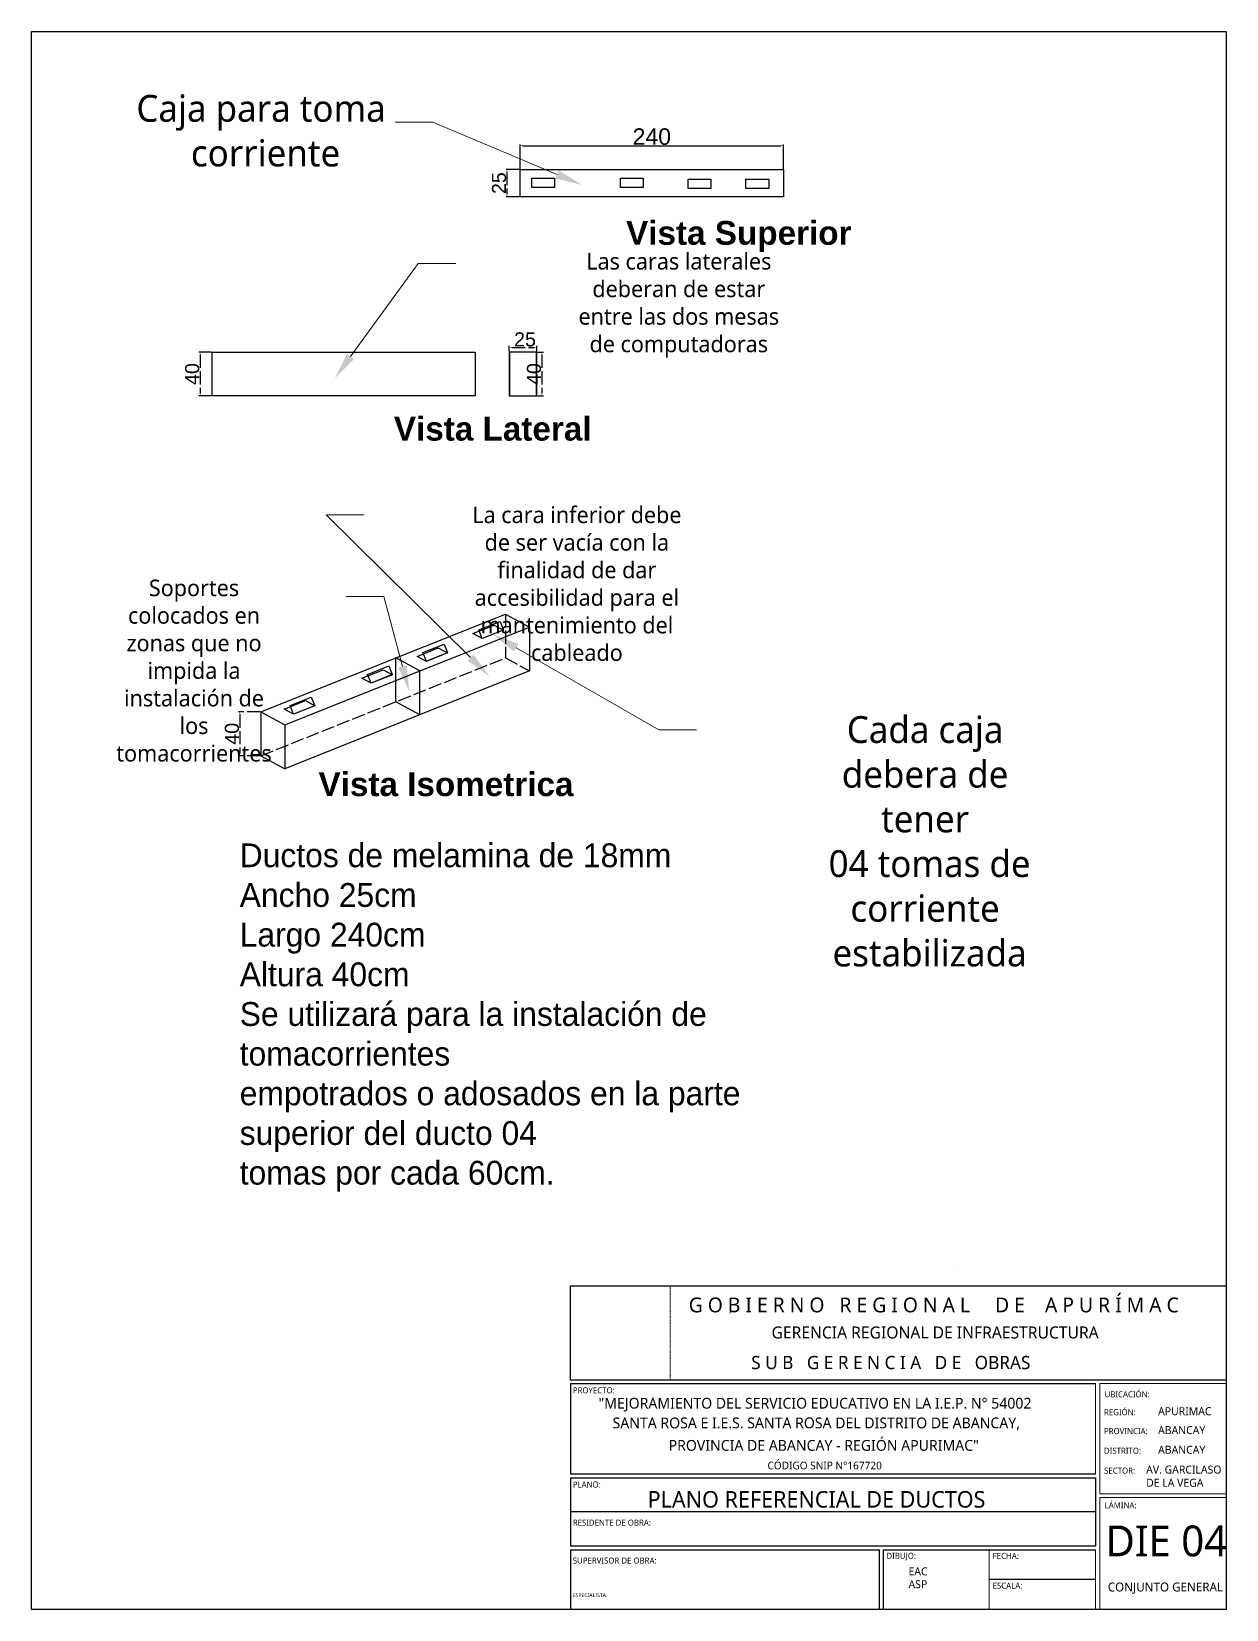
# Model space of a CAD drawing. Header units: millimetres. Extents: x 600 to 5666, y 8 to 1453.
# Drawn here: x 4577 to 5666, y 8 to 1445 of the extents above; entities that cross this region are included whole.
import ezdxf
from ezdxf import colors
from ezdxf.entities.mleader import LeaderData, LeaderLine
from ezdxf.math import Vec2, Vec3

# ---------------------------------------------------------------- set-up
doc = ezdxf.new("R2010")
doc.units = ezdxf.units.MM
for name, pattern in [('ACAD_ISO02W100', [15, 12, -3]), ('CONTINUA', [0]), ('DASHDOT', [1, 0.5, -0.25, 0, -0.25])]:
    doc.linetypes.add(name, pattern=pattern)
for name, color, linetype, lineweight in [('AGUA', 92, 'DASHDOT', 50), ('GRAFO 3', 7, 'Continuous', 30), ('IE_ALIMENTADORES', 5, 'Continuous', 30), ('LINEAS_IND.', 252, 'Continuous', 5), ('Membrete', 250, 'Continuous', 15)]:
    doc.layers.add(name, color=color, linetype=linetype, lineweight=lineweight)
doc.styles.add('Generales', font='trebuc.ttf', dxfattribs={"height": 0.22})
doc.styles.add('MtXpl_Trebuchet_MS', font='trebucbd.ttf')
doc.styles.add('Percy  01', font='BASKVILL.TTF')
doc.styles.get("Standard").update_dxf_attribs({"font": 'arial.ttf'})
doc.dimstyles.new('ISO-25', dxfattribs={"dimtxt": 2.5, "dimasz": 2.5, "dimexe": 1.25, "dimexo": 0.625, "dimtad": 1, "dimtxsty": 'Standard', "dimcen": 2.5, "dimadec": 0, "dimazin": 0, "dimtfac": 1, "dimtmove": 0, "dimatfit": 3, "dimfxl": 1, "dimarcsym": 0})

# ---------------------------------------------------------------- blocks, each defined once
blk = doc.blocks.new('*D22')
at = {"color": 0, "linetype": 'ACAD_ISO02W100', "lineweight": -2, "transparency": 16777216}
for p, q in [((5021.6, 1319.4), (5009, 1319.4)), ((5010.3, 1316.9), (5010.3, 1296.9)), ((5021.6, 1294.4), (5009, 1294.4))]:
    blk.add_line(p, q, dxfattribs=at)
at = {"color": 0, "linetype": 'ACAD_ISO02W100', "transparency": 16777216}
for points in [[(5009.8, 1316.9), (5010.7, 1316.9), (5010.3, 1319.4)], [(5009.8, 1296.9), (5010.7, 1296.9), (5010.3, 1294.4)]]:
    blk.add_solid(points, dxfattribs=at)
at = {"layer": 'Defpoints', "color": 0, "linetype": 'ACAD_ISO02W100', "transparency": 16777216}
for p in [(5022.2, 1319.4), (5010.3, 1294.4), (5022.2, 1294.4)]:
    blk.add_point(p, dxfattribs=at)
at = {"color": 0, "linetype": 'ACAD_ISO02W100', "transparency": 16777216, "insert": (5003.1, 1306.9), "char_height": 2.5, "attachment_point": 5, "rotation": 90}
blk.add_mtext('{\\H5.12024x;25}', dxfattribs=at)
blk = doc.blocks.new('*D23')
at = {"color": 0, "linetype": 'ACAD_ISO02W100', "lineweight": -2, "transparency": 16777216}
for p, q in [((4740.7, 1153), (4729.5, 1153)), ((4730.8, 1150.5), (4730.8, 1115.5)), ((4740.7, 1113), (4729.5, 1113))]:
    blk.add_line(p, q, dxfattribs=at)
at = {"color": 0, "linetype": 'ACAD_ISO02W100', "transparency": 16777216}
for points in [[(4730.3, 1150.5), (4731.2, 1150.5), (4730.8, 1153)], [(4730.3, 1115.5), (4731.2, 1115.5), (4730.8, 1113)]]:
    blk.add_solid(points, dxfattribs=at)
at = {"layer": 'Defpoints', "color": 0, "linetype": 'ACAD_ISO02W100', "transparency": 16777216}
for p in [(4741.3, 1153), (4730.8, 1113), (4741.3, 1113)]:
    blk.add_point(p, dxfattribs=at)
at = {"color": 0, "linetype": 'ACAD_ISO02W100', "transparency": 16777216, "insert": (4723.6, 1133), "char_height": 2.5, "attachment_point": 5, "rotation": 90}
blk.add_mtext('{\\H5.12024x;40}', dxfattribs=at)
blk = doc.blocks.new('*D24')
at = {"color": 0, "linetype": 'ACAD_ISO02W100', "lineweight": -2, "transparency": 16777216}
for p, q in [((5012.4, 1153.7), (5012.4, 1158.6)), ((5014.9, 1157.3), (5034.9, 1157.3)), ((5037.4, 1153.7), (5037.4, 1158.6))]:
    blk.add_line(p, q, dxfattribs=at)
at = {"color": 0, "linetype": 'ACAD_ISO02W100', "transparency": 16777216}
for points in [[(5014.9, 1157.7), (5014.9, 1156.9), (5012.4, 1157.3)], [(5034.9, 1157.7), (5034.9, 1156.9), (5037.4, 1157.3)]]:
    blk.add_solid(points, dxfattribs=at)
at = {"layer": 'Defpoints', "color": 0, "linetype": 'ACAD_ISO02W100', "transparency": 16777216}
for p in [(5012.4, 1153), (5037.4, 1157.3), (5037.4, 1153)]:
    blk.add_point(p, dxfattribs=at)
at = {"color": 0, "linetype": 'ACAD_ISO02W100', "transparency": 16777216, "insert": (5026.7, 1164.5), "char_height": 2.5, "attachment_point": 5}
blk.add_mtext('{\\H5.12024x;25}', dxfattribs=at)
blk = doc.blocks.new('*D25')
at = {"color": 0, "linetype": 'ACAD_ISO02W100', "lineweight": -2, "transparency": 16777216}
for p, q in [((5038, 1153), (5043.4, 1153)), ((5042.1, 1150.5), (5042.1, 1115.5)), ((5038, 1113), (5043.4, 1113))]:
    blk.add_line(p, q, dxfattribs=at)
at = {"color": 0, "linetype": 'ACAD_ISO02W100', "transparency": 16777216}
for points in [[(5041.7, 1150.5), (5042.5, 1150.5), (5042.1, 1153)], [(5041.7, 1115.5), (5042.5, 1115.5), (5042.1, 1113)]]:
    blk.add_solid(points, dxfattribs=at)
at = {"layer": 'Defpoints', "color": 0, "linetype": 'ACAD_ISO02W100', "transparency": 16777216}
for p in [(5037.4, 1153), (5037.4, 1113), (5042.1, 1113)]:
    blk.add_point(p, dxfattribs=at)
at = {"color": 0, "linetype": 'ACAD_ISO02W100', "transparency": 16777216, "insert": (5034.9, 1133), "char_height": 2.5, "width": 3.673, "attachment_point": 5, "rotation": 90}
blk.add_mtext('{\\H5.12024x;40}', dxfattribs=at)
blk = doc.blocks.new('*D26')
at = {"color": 0, "linetype": 'ACAD_ISO02W100', "lineweight": -2, "transparency": 16777216}
for p, q in [((4785.5, 825.3), (4765.7, 825.3)), ((4767, 822.8), (4767, 787.8)), ((4785.5, 785.3), (4765.7, 785.3))]:
    blk.add_line(p, q, dxfattribs=at)
at = {"color": 0, "linetype": 'ACAD_ISO02W100', "transparency": 16777216}
for points in [[(4766.6, 822.8), (4767.4, 822.8), (4767, 825.3)], [(4766.6, 787.8), (4767.4, 787.8), (4767, 785.3)]]:
    blk.add_solid(points, dxfattribs=at)
at = {"layer": 'Defpoints', "color": 0, "linetype": 'ACAD_ISO02W100', "transparency": 16777216}
for p in [(4786.1, 825.3), (4767, 785.3), (4786.1, 785.3)]:
    blk.add_point(p, dxfattribs=at)
at = {"color": 0, "linetype": 'ACAD_ISO02W100', "transparency": 16777216, "insert": (4759.8, 805.3), "char_height": 2.5, "attachment_point": 5, "rotation": 90}
blk.add_mtext('{\\H5.12024x;40}', dxfattribs=at)
blk = doc.blocks.new('*D37')
at = {"color": 0, "lineweight": -2, "transparency": 16777216}
for p, q in [((5022.2, 1320), (5022.2, 1342.2)), ((5024.7, 1341), (5259.7, 1341)), ((5262.2, 1320), (5262.2, 1342.2))]:
    blk.add_line(p, q, dxfattribs=at)
at = {"color": 0, "transparency": 16777216}
for points in [[(5024.7, 1341.4), (5024.7, 1340.5), (5022.2, 1341)], [(5259.7, 1341.4), (5259.7, 1340.5), (5262.2, 1341)]]:
    blk.add_solid(points, dxfattribs=at)
at = {"layer": 'Defpoints', "color": 0, "transparency": 16777216}
for p in [(5262.2, 1341), (5022.2, 1319.4), (5262.2, 1319.4)]:
    blk.add_point(p, dxfattribs=at)
at = {"color": 0, "transparency": 16777216, "insert": (5142.2, 1349.2), "char_height": 2.5, "width": 5.28, "attachment_point": 5}
blk.add_mtext('{\\H6x;240}', dxfattribs=at)

msp = doc.modelspace()

# ---------------------------------------------------------------- linework, layer by layer
for p, q in [((5022.237, 1294.4), (5022.237, 1319.4)), ((5022.237, 1319.4), (5022.237, 1319.4)), ((5022.237, 1319.4), (5262.237, 1319.4)), ((5262.237, 1319.4), (5262.237, 1294.4)), ((5262.237, 1294.4), (5022.237, 1294.4)), ((4741.347, 1153.038), (4741.347, 1113.038)), ((4741.347, 1153.038), (4981.347, 1153.038)), ((4981.347, 1153.038), (4981.347, 1113.038)), ((5037.403, 1153.038), (5012.403, 1153.038)), ((5012.403, 1153.038), (5012.403, 1113.038)), ((5037.403, 1152.858), (5012.403, 1152.858)), ((5012.583, 1153.038), (5012.583, 1113.038)), ((5037.223, 1113.038), (5037.223, 1153.038)), ((5037.403, 1113.038), (5037.403, 1153.038)), ((4981.347, 1113.038), (4741.347, 1113.038)), ((5012.403, 1113.218), (5037.403, 1113.218)), ((5012.403, 1113.038), (5037.403, 1113.038)), ((4786.077, 825.309), (5008.936, 914.381)), ((5008.936, 914.381), (5030.937, 902.51)), ((4808.078, 813.437), (5030.937, 902.51)), ((5030.937, 902.51), (5030.937, 862.51)), ((5030.937, 862.51), (4808.078, 773.437)), ((4908.619, 874.789), (4930.62, 862.917)), ((4908.619, 874.789), (4908.619, 834.789)), ((4930.62, 862.917), (4930.62, 822.917)), ((4908.619, 834.789), (4930.62, 822.917)), ((4786.077, 825.309), (4808.078, 813.437)), ((4786.077, 825.309), (4786.077, 785.309)), ((4808.078, 813.437), (4808.078, 773.437)), ((4786.077, 785.309), (4808.078, 773.437))]:
    msp.add_line(p, q)
at = {"linetype": 'ACAD_ISO02W100'}
for p, q in [((5008.936, 914.381), (5008.936, 874.381)), ((4786.077, 785.309), (5008.936, 874.381)), ((5008.936, 874.381), (5030.937, 862.51))]:
    msp.add_line(p, q, dxfattribs=at)
for points in [[(4577.224, 1444.955), (5665.402, 1444.955), (5665.402, 7.658), (4577.224, 7.658)], [(5032.783, 1311.326), (5053.613, 1311.326), (5053.613, 1302.816), (5032.783, 1302.816)], [(5113.613, 1311.326), (5134.444, 1311.326), (5134.444, 1302.816), (5113.613, 1302.816)], [(5175.232, 1310.534), (5196.062, 1310.534), (5196.062, 1302.024), (5175.232, 1302.024)], [(5227.996, 1310.534), (5248.826, 1310.534), (5248.826, 1302.024), (5227.996, 1302.024)], [(4984.615, 899.989), (5003.961, 907.712), (5007.116, 899.808), (4987.77, 892.085)], [(4979.287, 896.57), (4998.633, 904.292), (5007.163, 899.69), (4987.817, 891.967)], [(4928.366, 875.819), (4947.712, 883.541), (4956.242, 878.938), (4936.896, 871.216)], [(4933.694, 879.238), (4953.04, 886.96), (4956.195, 879.057), (4936.849, 871.334)], [(4878.01, 855.974), (4897.356, 863.697), (4905.886, 859.094), (4886.54, 851.371)], [(4883.338, 859.393), (4902.684, 867.116), (4905.839, 859.212), (4886.493, 851.49)], [(4807.376, 827.778), (4826.722, 835.501), (4835.252, 830.898), (4815.906, 823.176)], [(4812.667, 831.02), (4832.013, 838.742), (4835.168, 830.838), (4815.822, 823.116)]]:
    msp.add_lwpolyline(points, close=True)
at = {"layer": 'AGUA', "color": 1, "lineweight": 9}
for p, q in [((5068.204, 216.49), (5068.204, 302.348)), ((5068.204, 302.348), (5158.964, 302.348)), ((5158.964, 302.348), (5158.964, 216.49)), ((5158.964, 216.49), (5068.204, 216.49))]:
    msp.add_line(p, q, dxfattribs=at)
at = {"layer": 'GRAFO 3', "color": 252, "linetype": 'Continuous', "lineweight": 9, "true_color": 0x939598}
msp.add_line((5422.93, 317.264), (5422.93, 317.264), dxfattribs=at)
at = {"layer": 'LINEAS_IND.', "color": 252, "lineweight": 9, "ltscale": 0.5, "true_color": 0x939598}
msp.add_line((5212.973, 277.897, 35.832), (5213.677, 277.531, 35.832), dxfattribs=at)
at = {"layer": 'Membrete', "color": 7, "lineweight": 30, "ltscale": 0.5}
for p, q in [((5068.204, 216.49), (5068.204, 302.348)), ((5068.204, 302.348), (5665.402, 302.348)), ((5665.402, 216.49), (5068.204, 216.49)), ((5068.204, 213.338), (5546.346, 213.338)), ((5068.204, 213.338), (5068.204, 131.223)), ((5068.283, 131.223), (5546.346, 131.223)), ((5068.283, 127.573), (5546.346, 127.573)), ((5068.283, 127.573), (5068.283, 65.479)), ((5546.346, 127.573), (5546.346, 65.479)), ((5546.346, 96.526), (5068.283, 96.526)), ((5068.283, 65.479), (5546.346, 65.479)), ((5068.283, 61.967), (5349.292, 61.967)), ((5068.283, 61.967), (5068.283, 7.658)), ((5349.292, 61.967), (5349.292, 7.658)), ((5352.943, 61.967), (5546.346, 61.967)), ((5352.943, 61.967), (5352.943, 7.658)), ((5546.346, 34.812), (5449.645, 34.812))]:
    msp.add_line(p, q, dxfattribs=at)
at = {"layer": 'Membrete', "color": 7, "lineweight": 20, "ltscale": 0.5}
msp.add_line((5665.402, 302.348), (5068.204, 302.348), dxfattribs=at)
at = {"layer": 'Membrete', "color": 7, "lineweight": 9, "ltscale": 0.5}
for p, q in [((5665.402, 216.49), (5665.402, 302.348)), ((5665.402, 216.49), (5665.402, 302.348)), ((5546.346, 131.223), (5546.346, 213.338)), ((5665.402, 213.338), (5550.311, 213.338)), ((5550.311, 213.338), (5550.311, 113.093)), ((5665.402, 113.093), (5665.402, 213.338)), ((5550.311, 113.093), (5665.402, 113.093)), ((5665.402, 109.581), (5550.311, 109.581)), ((5550.311, 109.581), (5550.311, 7.658)), ((5665.402, 7.658), (5665.402, 109.581)), ((5449.645, 61.967), (5449.645, 7.658)), ((5546.346, 7.658), (5546.346, 61.967)), ((5068.283, 7.658), (5349.292, 7.658)), ((5352.943, 7.658), (5546.346, 7.658)), ((5550.311, 7.658), (5665.402, 7.658))]:
    msp.add_line(p, q, dxfattribs=at)

# ---------------------------------------------------------------- texts
at = {"linetype": 'ACAD_ISO02W100', "char_height": 23.65061, "attachment_point": 1}
for s, insert in [('{\\fArial|b1|i0|c0|p34;\\H0.91667x;Vista Superior}', (5118.79, 1272.402)), ('{\\fArial|b1|i0|c0|p34;\\H0.91667x;Vista Lateral}', (4907.234, 1094.018)), ('{\\fArial|b1|i0|c0|p34;\\H0.91667x;Vista Isometrica}', (4838.594, 770.196)), ('{\\fAgency FB|b0|i0|c0|p34;\\H0.91667x;Ductos de melamina de 18mm\\PAncho 25cm\\H1.2197x; \\H0.81987x;\\PLargo 240cm\\H1.14647x; \\H0.87225x;\\PAltura 40cm\\H1.17088x; \\H0.85406x;\\PSe utilizará para la instalación de tomacorrientes \\H1.16274x; \\H0.86004x;\\Pempotrados o adosados en la parte superior del ducto 04 \\H1.16545x; \\H0.85804x;\\Ptomas por cada 60cm.\\H1.16455x; \\H0.8587x;\\P}', (4766.828, 705.445))]:
    msp.add_mtext_dynamic_manual_height_columns(s, width=535.59835, gutter_width=118.253, heights=[0], dxfattribs=dict(at, insert=insert))
at = {"layer": 'Membrete', "color": 7, "lineweight": 5, "style": 'Generales'}
for s, height, p in [('G O B I E R N O   R E G I O N A L     D E    A P U R Í M A C   ', 13.48784, (5175.831, 278.29)), ('GERENCIA REGIONAL DE INFRAESTRUCTURA', 10.93609, (5251.273, 254.473)), ('S U B   G E R E N C I A   D E   OBRAS', 12.02969, (5232.798, 226.555))]:
    msp.add_text(s, height=height, dxfattribs=at).set_placement(p)
at = {"layer": 'Membrete', "color": 7, "ltscale": 0.5, "style": 'Generales'}
for s, height, p in [('PROYECTO:', 5.468, (5070.211, 204.484)), ('UBICACIÓN:', 5.468, (5554.625, 200.878)), ('REGIÓN:', 5.468, (5554.099, 184.605)), ('APURIMAC', 7.2907, (5603.42, 184.605)), ('PROVINCIA:', 5.468, (5554.099, 167.366)), ('ABANCAY', 7.2907, (5603.42, 167.366)), ('DISTRITO:', 5.468, (5554.099, 149.48)), ('ABANCAY', 7.2907, (5603.42, 149.48)), ('SECTOR: ', 5.468, (5554.199, 131.404)), ('AV. GARCILASO  ', 7.29072, (5592.538, 131.404)), ('PLANO:', 5.468, (5070.211, 118.718)), ('DE LA VEGA', 7.2907, (5592.524, 119.425)), ('LÁMINA:', 5.468, (5554.705, 99.869)), ('RESIDENTE DE OBRA:', 5.46804, (5070.211, 84.021)), ('DIE 04', 28.0997, (5555.508, 56.004)), ('DIBUJO:', 5.468, (5355.954, 53.781)), ('FECHA:', 5.468, (5452.655, 53.712)), ('SUPERVISOR DE OBRA:', 5.46804, (5070.211, 49.462)), ('EAC', 7.2907, (5376.04, 38.694)), ('ASP', 7.2907, (5376.04, 26.971)), ('ESCALA:', 5.468, (5452.655, 26.627)), ('CONJUNTO GENERAL', 8.13105, (5557.526, 24.025))]:
    msp.add_text(s, height=height, dxfattribs=at).set_placement(p)
at = {"layer": 'Membrete', "color": 7, "lineweight": 9, "style": 'MtXpl_Trebuchet_MS'}
for s, height, p in [('"MEJORAMIENTO DEL SERVICIO EDUCATIVO EN LA I.E.P. N° 54002', 9.83494, (5093.642, 190.567)), ('SANTA ROSA E I.E.S. SANTA ROSA DEL DISTRITO DE ABANCAY,', 9.83494, (5106.451, 172.656)), ('PROVINCIA DE ABANCAY - REGIÓN APURIMAC"', 9.83494, (5157.533, 152.183)), ('CÓDIGO SNIP N°167720', 7.02519, (5247.585, 135.263)), ('PLANO REFERENCIAL DE DUCTOS', 15.06505, (5138.417, 100.412)), ('ESPECIALISTA:', 3.51246, (5070.162, 18.901))]:
    msp.add_text(s, height=height, dxfattribs=at).set_placement(p)

# ---------------------------------------------------------------- dimensions: what is measured, and where the dimension line sits
dim = msp.add_linear_dim(base=(5262.237, 1340.962), p1=(5022.237, 1319.4), p2=(5262.237, 1319.4), text='{\\H6x;<>}', dimstyle='ISO-25')
dim.commit()
dim.dimension.update_dxf_attribs({"geometry": '*D37', "text_midpoint": (5142.237, 1349.246)})
at = {"linetype": 'ACAD_ISO02W100'}
for base, p1, p2, picture, middle in [((5010.266, 1294.4), (5022.237, 1319.4), (5022.237, 1294.4), '*D22', (5003.105, 1306.9)), ((4730.766, 1113.038), (4741.347, 1153.038), (4741.347, 1113.038), '*D23', (4723.606, 1133.038))]:
    dim = msp.add_linear_dim(base=base, p1=p1, p2=p2, angle=90, text='{\\H5.12024x;<>}', dimstyle='ISO-25', dxfattribs=at)
    dim.commit()
    dim.dimension.update_dxf_attribs({"geometry": picture, "text_midpoint": middle})
dim = msp.add_linear_dim(base=(5037.403, 1157.318), p1=(5012.403, 1153.038), p2=(5037.403, 1153.038), text='{\\H5.12024x;<>}', dimstyle='ISO-25', dxfattribs=at)
dim.commit()
dim.dimension.update_dxf_attribs({"geometry": '*D24', "text_midpoint": (5026.724, 1157.318), "dimtype": 160})
for base, p1, p2, text, picture, middle in [((5042.101, 1113.038), (5037.403, 1153.038), (5037.403, 1113.038), '{\\H5.12024x;<>}', '*D25', (5042.101, 1133.038)), ((4766.994, 785.309), (4786.077, 825.309), (4786.077, 785.309), '{\\H5.12024x;40}', '*D26', (4766.994, 805.309))]:
    dim = msp.add_linear_dim(base=base, p1=p1, p2=p2, angle=90, text=text, dimstyle='ISO-25', dxfattribs=at)
    dim.commit()
    dim.dimension.update_dxf_attribs({"geometry": picture, "text_midpoint": middle, "dimtype": 160})

# ---------------------------------------------------------------- leaders
at = {"layer": 'IE_ALIMENTADORES', "linetype": 'CONTINUA'}
ml = msp.add_multileader_mtext('Standard', dxfattribs=at)
ml.set_content('{\\fTrebuchet MS|b0|i0|c0|p34;Caja para toma\\P corriente }', color=256, style='Percy  01')
ml.set_leader_properties(color=256, linetype='ByLayer', lineweight=0)
ml.build(insert=Vec2(0, 0))
ml.multileader.update_dxf_attribs({"text_right_attachment_type": 7, "dogleg_length": 0.36, "arrow_head_size": 24.42, "scale": 0.5})
ctx = ml.context
ctx.base_point, ctx.scale, ctx.char_height, ctx.arrow_head_size, ctx.landing_gap_size, ctx.plane_origin = Vec3(4664.003, 1374.831), 0.5, 24.41991, 24.42, 7.326, Vec3(5877.008, 1192.151)
ctx.right_attachment, ctx.text_align_type = 7, 1
notes = []
notes.append((ctx, [(1, (1, 1, 0), (4942.883, 1362.456), (-1, 0), 34.368, [(0, [(5078.42, 1305.331)], 0, [])])]))
ctx.mtext.insert, ctx.mtext.alignment, ctx.mtext.flow_direction = Vec3(4786.259, 1387.205), 2, 5
ml = msp.add_multileader_mtext('Standard', dxfattribs=at)
ml.set_content('{\\fTrebuchet MS|b0|i0|c0|p34;Las caras laterales deberan de estar entre las dos mesas de computadoras }', color=256, style='Percy  01')
ml.set_leader_properties(color=256, linetype='ByLayer', lineweight=0)
ml.build(insert=Vec2(0, 0))
ml.multileader.update_dxf_attribs({"text_right_attachment_type": 7, "dogleg_length": 0.36, "arrow_head_size": 24.42, "scale": 0.5})
ctx = ml.context
ctx.base_point, ctx.scale, ctx.char_height, ctx.arrow_head_size, ctx.landing_gap_size, ctx.plane_origin = Vec3(4963.658, 1233.569), 0.5, 15.065, 24.42, 7.326, Vec3(5846.028, 1281.135)
ctx.right_attachment, ctx.text_align_type = 7, 1
notes.append((ctx, [(0, (1, 1, 0), (4929.29, 1233.569), (1, 0), 34.368, [(0, [(4853.453, 1129.091)], 0, [])])]))
ctx.mtext.insert, ctx.mtext.width, ctx.mtext.alignment, ctx.mtext.flow_direction = Vec3(5166.814, 1243.232), 412.29285, 2, 5
at = {"layer": 'IE_ALIMENTADORES', "color": 3, "linetype": 'CONTINUA'}
ml = msp.add_multileader_mtext('Standard', dxfattribs=at)
ml.set_content('{\\fTrebuchet MS|b0|i0|c0|p34;La cara inferior debe de ser vacía con la finalidad de dar accesibilidad para el mantenimiento del cableado }', color=3, style='Percy  01')
ml.set_leader_properties(color=256, linetype='ByLayer', lineweight=0)
ml.build(insert=Vec2(0, 0))
ml.multileader.update_dxf_attribs({"text_right_attachment_type": 7, "dogleg_length": 0.36, "arrow_head_size": 24.42, "scale": 0.5})
ctx = ml.context
ctx.base_point, ctx.scale, ctx.char_height, ctx.arrow_head_size, ctx.landing_gap_size, ctx.plane_origin = Vec3(4879.9, 1004.642), 0.5, 15.065, 24.42, 7.326, Vec3(5986.993, 1020.46)
ctx.right_attachment, ctx.text_align_type = 7, 1
notes.append((ctx, [(0, (1, 1, 0), (4845.532, 1004.642), (1, 0), 34.368, [(0, [(4994.418, 857.537)], 0, [])])]))
ctx.mtext.insert, ctx.mtext.width, ctx.mtext.defined_height, ctx.mtext.alignment, ctx.mtext.flow_direction = Vec3(5073.961, 1012.276), 412.15645, 659.253, 2, 5
ml = msp.add_multileader_mtext('Standard', dxfattribs=at)
ml.set_content('{\\fTrebuchet MS|b0|i0|c0|p34;Soportes colocados en zonas que no impida la instalación de los tomacorrientes }', color=3, style='Percy  01')
ml.set_leader_properties(color=256, linetype='ByLayer', lineweight=0)
ml.build(insert=Vec2(0, 0))
ml.multileader.update_dxf_attribs({"text_right_attachment_type": 7, "dogleg_length": 0.36, "arrow_head_size": 24.42, "scale": 0.5})
ctx = ml.context
ctx.base_point, ctx.scale, ctx.char_height, ctx.arrow_head_size, ctx.landing_gap_size, ctx.plane_origin = Vec3(4586.555, 938.106), 0.5, 15.065, 24.42, 7.326, Vec3(5904.541, 1031.665)
ctx.right_attachment, ctx.text_align_type = 7, 1
notes.append((ctx, [(1, (1, 1, 0), (4898.224, 930.472), (-1, 0), 34.368, [(0, [(4921.411, 843.08)], 0, [])])]))
ctx.mtext.insert, ctx.mtext.width, ctx.mtext.defined_height, ctx.mtext.alignment, ctx.mtext.flow_direction = Vec3(4725.205, 945.74), 281.57757, 659.253, 2, 5
at = {"layer": 'IE_ALIMENTADORES', "linetype": 'CONTINUA'}
ml = msp.add_multileader_mtext('Standard', dxfattribs=at)
ml.set_content('{\\fTrebuchet MS|b0|i0|c0|p34;Cada caja debera de tener\\P 04 tomas de corriente\\P estabilizada }', color=256, style='Percy  01')
ml.set_leader_properties(color=256, linetype='ByLayer', lineweight=0)
ml.build(insert=Vec2(0, 0))
ml.multileader.update_dxf_attribs({"text_right_attachment_type": 7, "dogleg_length": 0.36, "arrow_head_size": 24.42, "scale": 0.5})
ctx = ml.context
ctx.base_point, ctx.scale, ctx.char_height, ctx.arrow_head_size, ctx.landing_gap_size, ctx.plane_origin = Vec3(5182.941, 808.971), 0.5, 24.41991, 24.42, 7.326, Vec3(5856.726, 825.489)
ctx.right_attachment, ctx.text_align_type = 7, 1
notes.append((ctx, [(0, (1, 1, 0), (5148.573, 808.971), (1, 0), 34.368, [(0, [(4997.49, 895.828)], 0, [])])]))
ctx.mtext.insert, ctx.mtext.width, ctx.mtext.alignment, ctx.mtext.flow_direction = Vec3(5391.136, 821.346), 412.29285, 2, 5
for ctx, leaders in notes:
    for number, flags, end, landing, length, lines in leaders:
        leader = LeaderData()
        leader.index, (leader.has_last_leader_line, leader.has_dogleg_vector, leader.attachment_direction) = number, flags
        leader.last_leader_point, leader.dogleg_vector, leader.dogleg_length = Vec3(end), Vec3(landing), length
        for number, points, colour, breaks in lines:
            line = LeaderLine()
            line.index, line.vertices, line.color, line.breaks = number, Vec3.list(points), colors.encode_raw_color(colour), breaks
            leader.lines.append(line)
        ctx.leaders.append(leader)

doc.saveas('drawing.dxf')
